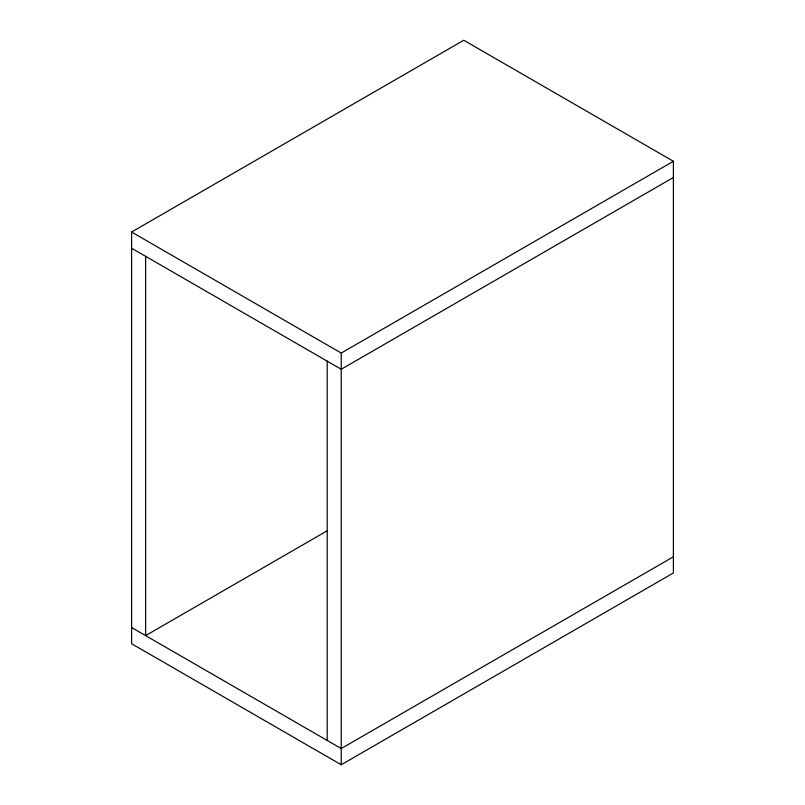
<?xml version="1.0" encoding="UTF-8"?>
<svg xmlns="http://www.w3.org/2000/svg" width="805" height="805" viewBox="0 0 805 805"><rect width="100%" height="100%" fill="white"/><g stroke="black" fill="none" stroke-linecap="round" stroke-linejoin="round"><path stroke-width="1.21" d="M131.597 232.031L463.771 40.25L673.403 161.282L673.403 572.969L341.229 764.75L131.597 643.718L131.597 232.031L341.229 353.063L673.403 161.282M673.403 177.482L341.229 369.254L131.597 248.222M327.494 530.616L145.625 635.618L145.625 256.322M673.403 556.778L341.229 748.559L131.597 627.518M341.229 353.063L341.229 764.75M327.212 361.163L327.212 740.459"/></g></svg>
